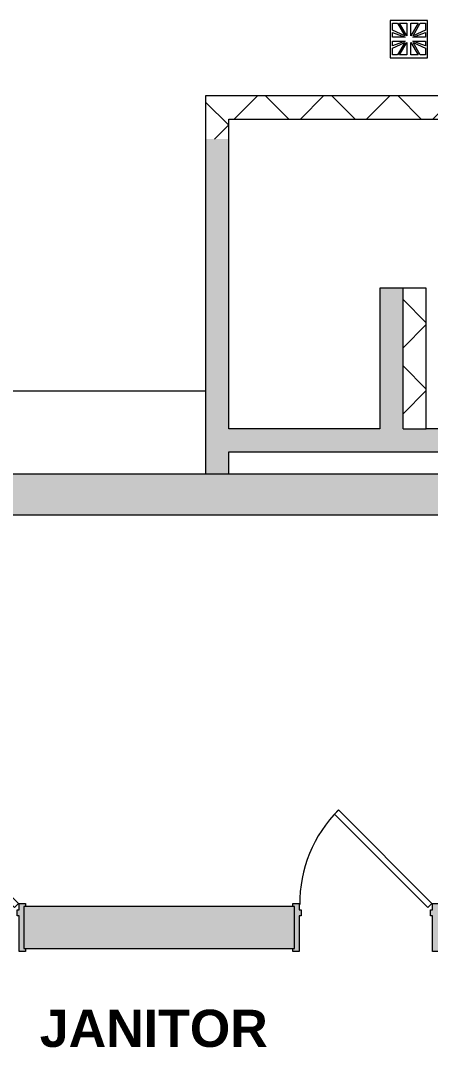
# Model space of a CAD drawing. Header units: inches. Extents: x -1569 to 1282, y -721 to 887.
# Drawn here: x 670.8 to 770, y 81.2 to 329.8 of the extents above; entities that cross this region are included whole.
import ezdxf

# ---------------------------------------------------------------- set-up
doc = ezdxf.new("R2010")
doc.units = ezdxf.units.IN
doc.header["$MEASUREMENT"] = 0
for name, color, linetype, lineweight in [('A-AREA-IDEN', 2, 'Continuous', 9), ('A-DOOR', 31, 'Continuous', 13), ('A-FLOR', 192, 'Continuous', 13), ('A-WALL', 113, 'Continuous', 13), ('A-WALL-PATT', 111, 'Continuous', 13), ('I-WALL', 2, 'Continuous', 13), ('P-SANR-FIXT', 6, 'Continuous', 13)]:
    doc.layers.add(name, color=color, linetype=linetype, lineweight=lineweight)
doc.styles.add('Swis721 Lt BT_B', font='', dxfattribs={"height": 9})
doc.styles.get('Swis721 Lt BT_B').set_extended_font_data('Swis721 Lt BT', bold=True)
pattern_1 = [(45, (0, 0), (-8.01223, 8.01223), []), (135, (0, 0), (-8.01223, -8.01223), [])]

# ---------------------------------------------------------------- blocks, each defined once
blk = doc.blocks.new('Door - Single - Solid Door 32_ x 84_-7220737-FIRST FLOOR POWER _ SIGNAL')
at = {"layer": 'A-DOOR'}
h = blk.add_hatch(color=250, dxfattribs=at)
h.paths.add_polyline_path([(20.12, 5.72), (20.12, -2.9), (19.62, -2.9), (19.62, -4.4), (20.12, -4.4), (20.12, -5.9), (21.62, -5.9), (21.62, -5.15), (21.24, -5.15), (21.24, 4.97), (21.62, 4.97), (21.62, 5.72), (21.24, 5.72)], flags=0)
h.paths.add_polyline_path([(-12.13, 5.72), (-13.63, 5.72), (-13.63, 4.97), (-13.26, 4.97), (-13.26, -5.15), (-13.63, -5.15), (-13.63, -5.9), (-12.13, -5.9), (-12.13, -4.4), (-11.63, -4.4), (-11.63, -2.9), (-12.13, -2.9), (-12.13, 4.97)], flags=0)
at = {"layer": 'A-DOOR', "color": 8, "lineweight": 20}
for p, q in [((-13.63, 5.72), (-12.13, 5.72)), ((-13.63, 4.97), (-13.63, 5.72)), ((-12.13, 5.72), (-12.13, -2.9)), ((20.12, 5.72), (21.62, 5.72)), ((20.12, -2.9), (20.12, 5.72)), ((21.62, 5.72), (21.62, 4.97)), ((-12.13, -2.9), (-11.63, -2.9)), ((-12.13, -4.4), (-12.13, -5.9)), ((-11.63, -4.4), (-12.13, -4.4)), ((-11.03, -4.93), (-12.01, -5.9)), ((-11.63, -2.9), (-11.63, -4.4)), ((11.59, -27.56), (-11.03, -4.93)), ((19.62, -2.9), (20.12, -2.9)), ((19.62, -4.4), (19.62, -2.9)), ((20.12, -4.4), (19.62, -4.4)), ((20.12, -5.9), (20.12, -4.4)), ((-13.63, -5.9), (-13.63, -5.15)), ((-12.13, -5.9), (-13.63, -5.9)), ((-12.01, -5.9), (10.62, -28.53)), ((21.62, -5.9), (20.12, -5.9)), ((21.62, -5.15), (21.62, -5.9)), ((10.62, -28.53), (11.59, -27.56))]:
    blk.add_line(p, q, dxfattribs=at)
at = {"layer": 'A-DOOR', "lineweight": 9}
blk.add_arc((-12.01, -5.9), 32, 315, 0.5, dxfattribs=at)
blk = doc.blocks.new('Floor Drain 9L x 9W - Floor Drain 9L x 9W-V6-FIRST FLOOR POWER _ SIGNAL')
at = {"layer": 'P-SANR-FIXT', "lineweight": 9}
for p, q in [((4.5, 4.5), (-4.5, 4.5)), ((-4.5, 4.5), (-4.5, -4.5)), ((-4, 2.21), (-4, 3.83)), ((-4, 3.83), (-2.75, 3.83)), ((-2.75, 3.83), (-0.99, 0.8)), ((-0.5, 0.83), (-2.25, 3.83)), ((-2.25, 3.83), (-0.5, 3.83)), ((-0.5, 3.83), (-0.5, 0.83)), ((0.5, 3.83), (2.25, 3.83)), ((2.25, 3.83), (0.5, 0.83)), ((0.5, 0.83), (0.5, 3.83)), ((0.99, 0.8), (2.75, 3.83)), ((2.75, 3.83), (4, 3.83)), ((4, 3.83), (4, 2.21)), ((4.5, -4.5), (4.5, 4.5)), ((-0.99, 0.8), (-4, 2.21)), ((-4, 1.63), (-0.91, 0.5)), ((-4, 0.5), (-4, 1.63)), ((-0.91, 0.5), (-4, 0.5)), ((0.91, 0.5), (4, 1.63)), ((4, 0.5), (0.91, 0.5)), ((4, 2.21), (0.99, 0.8)), ((4, 1.63), (4, 0.5)), ((-4, -1.63), (-4, -0.5)), ((-4, -0.5), (-0.91, -0.5)), ((-0.91, -0.5), (-4, -1.63)), ((-4, -2.21), (-0.99, -0.8)), ((-4, -3.83), (-4, -2.21)), ((-0.99, -0.8), (-2.75, -3.83)), ((-2.25, -3.83), (-0.5, -0.83)), ((-0.5, -0.83), (-0.5, -3.83)), ((0.5, -3.83), (0.5, -0.83)), ((0.5, -0.83), (2.25, -3.83)), ((4, -1.63), (0.91, -0.5)), ((0.91, -0.5), (4, -0.5)), ((2.75, -3.83), (0.99, -0.8)), ((0.99, -0.8), (4, -2.21)), ((4, -0.5), (4, -1.63)), ((4, -2.21), (4, -3.83)), ((-4.5, -4.5), (4.5, -4.5)), ((-2.75, -3.83), (-4, -3.83)), ((-0.5, -3.83), (-2.25, -3.83)), ((2.25, -3.83), (0.5, -3.83)), ((4, -3.83), (2.75, -3.83))]:
    blk.add_line(p, q, dxfattribs=at)

msp = doc.modelspace()

# ---------------------------------------------------------------- hatches: boundary and pattern name
at = {"layer": 'A-WALL-PATT', "lineweight": 9}
h = msp.add_hatch(dxfattribs=at)
h.set_pattern_fill('FP_8', color=256, style=0, pattern_type=2)
h.set_pattern_definition(pattern_1)
h.paths.add_polyline_path([(721.18, 301.07), (721.18, 311.5), (715.55, 311.5), (715.55, 301.07)], flags=0)
h = msp.add_hatch(dxfattribs=at)
h.set_pattern_fill('FP_8', color=256, style=0, pattern_type=2)
h.set_pattern_definition(pattern_1)
h.paths.add_polyline_path([(871.44, 305.87), (871.44, 311.5), (868.5, 311.5), (868.5, 305.87)], flags=0)
h.paths.add_polyline_path([(830, 305.87), (830, 311.5), (721.18, 311.5), (721.18, 305.87), (769.79, 305.87)], flags=0)
for points in [[(715.55, 220.07), (721.18, 220.07), (721.18, 301.07), (715.55, 301.07), (715.55, 271.28)], [(763.36, 230.97), (763.36, 264.99), (757.74, 264.99), (757.74, 230.97)], [(830.12, 225.34), (830.12, 230.97), (816.36, 230.97), (816.39, 230.51), (816.52, 230.51), (816.52, 230.41), (816.39, 230.41), (816.36, 226.97), (800.74, 226.97), (800.74, 230.97), (721.18, 230.97), (721.18, 225.34), (826.93, 225.34)]]:
    msp.add_hatch(color=7, dxfattribs=at).paths.add_polyline_path(points, flags=0)
h = msp.add_hatch(dxfattribs=at)
h.set_pattern_fill('FP_8', color=256, style=0, pattern_type=2)
h.set_pattern_definition(pattern_1)
h.paths.add_polyline_path([(768.99, 230.97), (768.99, 264.99), (763.36, 264.99), (763.36, 230.97)], flags=0)
h = msp.add_hatch(color=7, dxfattribs=at)
h.paths.add_polyline_path([(815.5, 210.12), (830.12, 210.12), (830.12, 219.99), (410.04, 219.99), (410.04, 210.12), (769.79, 210.12)], flags=0)
h.paths.add_polyline_path([(371.54, 210.12), (371.54, 219.99), (316.79, 219.99), (316.79, 210.12)], flags=0)
h = msp.add_hatch(color=7, dxfattribs=at)
h.paths.add_polyline_path([(1101.15, 105.19), (1112.92, 105.19), (1112.92, 115.31), (1101.15, 115.31)], flags=0)
h.paths.add_polyline_path([(1066.65, 105.19), (1066.65, 115.31), (1043.2, 115.31), (1043.2, 105.19), (1044.04, 105.19)], flags=0)
h.paths.add_polyline_path([(1004.7, 105.19), (1004.7, 115.31), (950.26, 115.31), (950.26, 105.19), (952.62, 105.19)], flags=0)
h.paths.add_polyline_path([(906.92, 105.19), (911.76, 105.19), (911.76, 115.31), (885.79, 115.31), (885.82, 114.85), (885.95, 114.85), (885.95, 114.76), (885.82, 114.76), (885.79, 111.31), (870.17, 111.31), (870.17, 115.31), (771.6, 115.31), (771.6, 105.19), (861.21, 105.19)], flags=0)
h.paths.add_polyline_path([(737.1, 105.19), (737.1, 115.31), (671.6, 115.31), (671.6, 105.19)], flags=0)
h.paths.add_polyline_path([(637.1, 105.19), (637.1, 115.31), (461.23, 115.31), (461.23, 105.19), (586.96, 105.19)], flags=0)
h.paths.add_polyline_path([(426.73, 105.19), (426.73, 115.31), (306.85, 115.31), (306.85, 105.19), (404.13, 105.19)], flags=0)

# ---------------------------------------------------------------- linework, layer by layer
at = {"layer": 'A-FLOR'}
for p, q in [((715.55, 240.07), (475.55, 240.07)), ((475.55, 220.07), (715.55, 220.07))]:
    msp.add_line(p, q, dxfattribs=at)
at = {"layer": 'A-WALL'}
for p, q in [((830, 311.5), (715.55, 311.5)), ((715.55, 311.5), (715.55, 301.07)), ((721.18, 305.87), (830, 305.87)), ((721.18, 301.07), (721.18, 305.87)), ((768.99, 264.99), (763.36, 264.99)), ((768.99, 230.97), (768.99, 264.99)), ((763.36, 230.97), (768.99, 230.97))]:
    msp.add_line(p, q, dxfattribs=at)
at = {"layer": 'A-WALL', "color": 8, "lineweight": 20}
for p, q in [((715.55, 301.07), (715.55, 220.07)), ((721.18, 230.97), (721.18, 301.07)), ((757.74, 264.99), (757.74, 230.97)), ((763.36, 264.99), (757.74, 264.99)), ((763.36, 230.97), (763.36, 264.99)), ((757.74, 230.97), (721.18, 230.97)), ((799.93, 230.97), (768.99, 230.97)), ((721.18, 220.07), (721.18, 225.34)), ((721.18, 225.34), (830.12, 225.34)), ((830.12, 219.99), (410.04, 219.99)), ((715.55, 220.07), (721.18, 220.07)), ((425.04, 210.12), (830.12, 210.12))]:
    msp.add_line(p, q, dxfattribs=at)
at = {"layer": 'I-WALL', "color": 8, "lineweight": 20}
for p, q in [((737.1, 115.31), (671.6, 115.31)), ((671.6, 115.31), (671.6, 105.19)), ((737.1, 105.19), (737.1, 115.31)), ((671.6, 105.19), (737.1, 105.19))]:
    msp.add_line(p, q, dxfattribs=at)

# ---------------------------------------------------------------- block references
at = {"layer": 'A-DOOR', "rotation": 180}
for p in [(658.35, 110.16), (758.35, 110.16)]:
    msp.add_blockref('Door - Single - Solid Door 32_ x 84_-7220737-FIRST FLOOR POWER _ SIGNAL', p, dxfattribs=at)
at = {"layer": 'P-SANR-FIXT', "lineweight": 9}
msp.add_blockref('Floor Drain 9L x 9W - Floor Drain 9L x 9W-V6-FIRST FLOOR POWER _ SIGNAL', (764.79, 325.25), dxfattribs=at)

# ---------------------------------------------------------------- texts
at = {"layer": 'A-AREA-IDEN', "insert": (675.46, 90.35), "char_height": 9, "width": 63.63, "attachment_point": 1, "style": 'Swis721 Lt BT_B'}
msp.add_mtext('JANITOR', dxfattribs=at)

doc.saveas('drawing.dxf')
